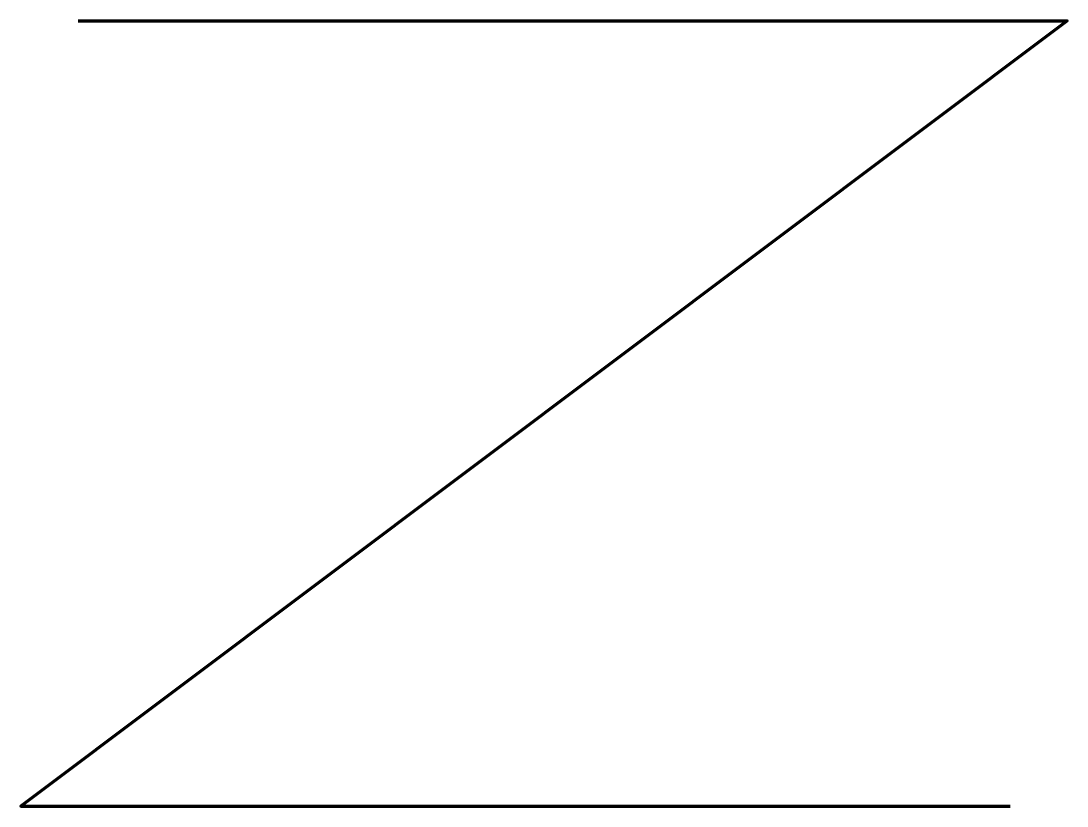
# Model space of a CAD drawing. Extents: x 1122 to 1927, y -1408 to -804.
import ezdxf

# ---------------------------------------------------------------- set-up
doc = ezdxf.new("R2010")
doc.units = 0
doc.header["$MEASUREMENT"] = 0
doc.layers.add('confringo_path', color=7, linetype='Continuous', lineweight=0)

msp = doc.modelspace()

# ---------------------------------------------------------------- linework, layer by layer
at = {"layer": 'confringo_path', "color": 7, "lineweight": 140}
msp.add_lwpolyline([(1165.65, -804.01), (1926.99, -804.01), (1121.54, -1408.3), (1883.08, -1408.3)], dxfattribs=at)

doc.saveas('drawing.dxf')
